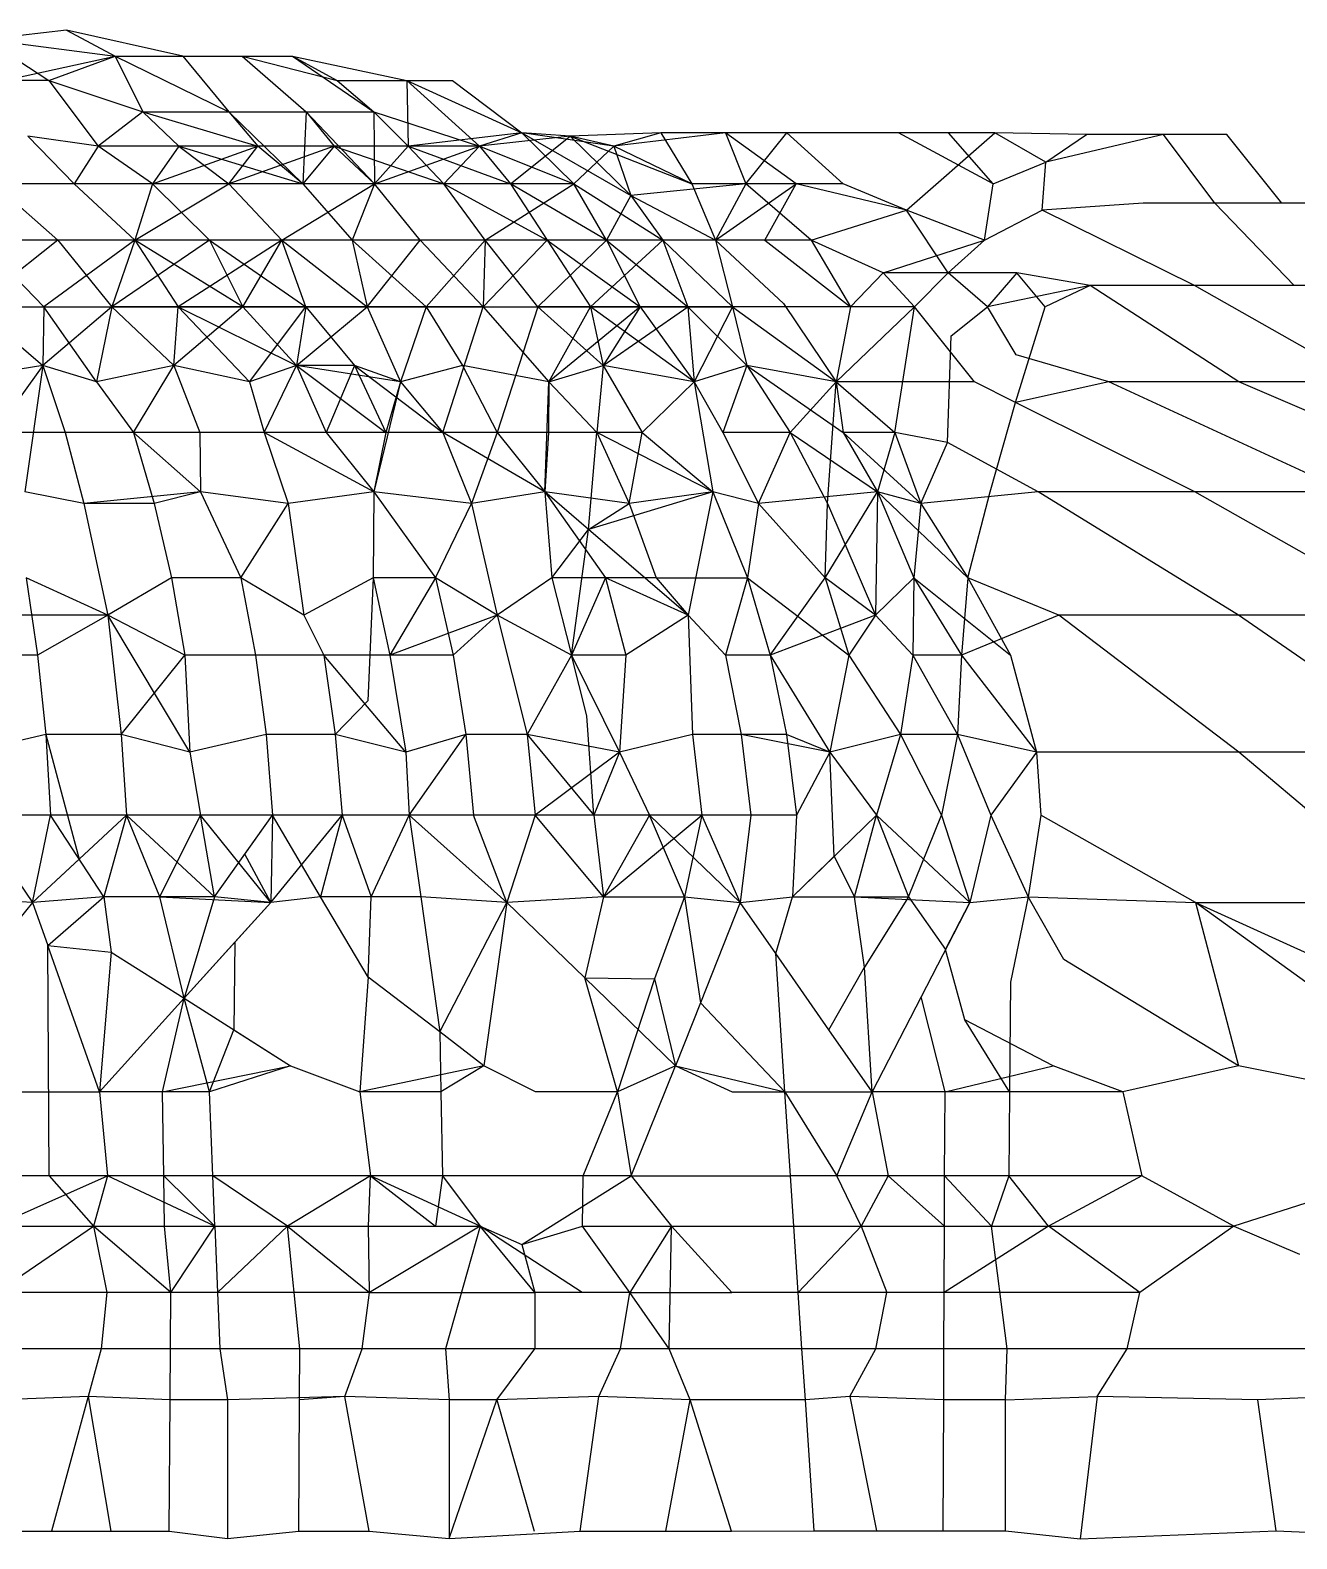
# Model space of a CAD drawing. Header units: inches. Extents: x 12 to 4610, y 7 to 3258.
# Drawn here: x 748.164 to 748.893, y 1694.387 to 1695.256 of the extents above; entities that cross this region are included whole.
import ezdxf

# ---------------------------------------------------------------- set-up
doc = ezdxf.new("R2010")
doc.units = ezdxf.units.IN
doc.header["$MEASUREMENT"] = 0

msp = doc.modelspace()

# ---------------------------------------------------------------- linework, layer by layer
for p, q in [((748.18501, 1695.25567), (748.13881, 1695.25034)), ((748.18501, 1695.25567), (748.21315, 1695.24065)), ((748.25209, 1695.24065), (748.18501, 1695.25567)), ((748.13881, 1695.25034), (748.17488, 1695.22669)), ((748.13881, 1695.25034), (748.21315, 1695.24065)), ((748.14894, 1695.22669), (748.21315, 1695.24065)), ((748.17488, 1695.22669), (748.21315, 1695.24065)), ((748.21315, 1695.24065), (748.22896, 1695.20858)), ((748.21315, 1695.24065), (748.27852, 1695.20858)), ((748.21315, 1695.24065), (748.25209, 1695.24065)), ((748.21315, 1695.24065), (748.28627, 1695.24065)), ((748.25209, 1695.24065), (748.27852, 1695.20858)), ((748.25209, 1695.24065), (748.28627, 1695.24065)), ((748.25209, 1695.24065), (748.3152, 1695.24065)), ((748.28627, 1695.24065), (748.32295, 1695.20858)), ((748.28627, 1695.24065), (748.34096, 1695.22669)), ((748.28627, 1695.24065), (748.3152, 1695.24065)), ((748.3152, 1695.24065), (748.36189, 1695.20858)), ((748.3152, 1695.24065), (748.38094, 1695.22669)), ((748.3152, 1695.24065), (748.34096, 1695.22669)), ((748.17488, 1695.22669), (748.12203, 1695.22669)), ((748.17488, 1695.22669), (748.14894, 1695.22669)), ((748.17488, 1695.22669), (748.20326, 1695.18889)), ((748.17488, 1695.22669), (748.22896, 1695.20858)), ((748.34096, 1695.22669), (748.36189, 1695.20858)), ((748.34096, 1695.22669), (748.38094, 1695.22669)), ((748.38094, 1695.22669), (748.42287, 1695.18889)), ((748.38094, 1695.22669), (748.44716, 1695.19651)), ((748.38094, 1695.22669), (748.4073, 1695.22669)), ((748.38094, 1695.22669), (748.38179, 1695.18889)), ((748.4073, 1695.22669), (748.44716, 1695.19651)), ((748.22896, 1695.20858), (748.20326, 1695.18889)), ((748.22896, 1695.20858), (748.24983, 1695.18889)), ((748.22896, 1695.20858), (748.29518, 1695.18889)), ((748.22896, 1695.20858), (748.27852, 1695.20858)), ((748.27852, 1695.20858), (748.32118, 1695.16723)), ((748.27852, 1695.20858), (748.29518, 1695.18889)), ((748.27852, 1695.20858), (748.32295, 1695.20858)), ((748.32295, 1695.20858), (748.32118, 1695.16723)), ((748.32295, 1695.20858), (748.36244, 1695.16723)), ((748.32295, 1695.20858), (748.33919, 1695.18889)), ((748.32295, 1695.20858), (748.36189, 1695.20858)), ((748.36189, 1695.20858), (748.38179, 1695.18889)), ((748.36189, 1695.20858), (748.42287, 1695.18889)), ((748.36189, 1695.20858), (748.36244, 1695.16723)), ((748.18941, 1695.16723), (748.1628, 1695.19459)), ((748.20326, 1695.18889), (748.1628, 1695.19459)), ((748.44716, 1695.19651), (748.38179, 1695.18889)), ((748.44716, 1695.19651), (748.42287, 1695.18889)), ((748.47493, 1695.19459), (748.42287, 1695.18889)), ((748.44057, 1695.16723), (748.47493, 1695.19459)), ((748.47493, 1695.19459), (748.44716, 1695.19651)), ((748.50008, 1695.18889), (748.44716, 1695.19651)), ((748.47713, 1695.16723), (748.44716, 1695.19651)), ((748.44716, 1695.19651), (748.50997, 1695.16057)), ((748.52712, 1695.19651), (748.47493, 1695.19459)), ((748.50008, 1695.18889), (748.47493, 1695.19459)), ((748.47493, 1695.19459), (748.50997, 1695.16057)), ((748.47493, 1695.19459), (748.545, 1695.16723)), ((748.52712, 1695.19651), (748.50008, 1695.18889)), ((748.56435, 1695.19651), (748.50008, 1695.18889)), ((748.56435, 1695.19651), (748.52712, 1695.19651)), ((748.52712, 1695.19651), (748.545, 1695.16723)), ((748.59963, 1695.19651), (748.56435, 1695.19651)), ((748.60512, 1695.16723), (748.56435, 1695.19651)), ((748.56435, 1695.19651), (748.57607, 1695.16723)), ((748.57607, 1695.16723), (748.59963, 1695.19651)), ((748.66396, 1695.19651), (748.59963, 1695.19651)), ((748.59963, 1695.19651), (748.63216, 1695.16723)), ((748.69283, 1695.19651), (748.66396, 1695.19651)), ((748.71846, 1695.16723), (748.66396, 1695.19651)), ((748.66854, 1695.15206), (748.71944, 1695.19651)), ((748.71944, 1695.19651), (748.69283, 1695.19651)), ((748.71846, 1695.16723), (748.69283, 1695.19651)), ((748.77217, 1695.19553), (748.71944, 1695.19651)), ((748.7488, 1695.17966), (748.71944, 1695.19651)), ((748.81642, 1695.19553), (748.7488, 1695.17966)), ((748.7488, 1695.17966), (748.77217, 1695.19553)), ((748.81642, 1695.19553), (748.77217, 1695.19553)), ((748.85298, 1695.19553), (748.81642, 1695.19553)), ((748.84609, 1695.15607), (748.81642, 1695.19553)), ((748.88466, 1695.15607), (748.85298, 1695.19553)), ((748.20326, 1695.18889), (748.18941, 1695.16723)), ((748.23451, 1695.16723), (748.20326, 1695.18889)), ((748.24983, 1695.18889), (748.20326, 1695.18889)), ((748.23451, 1695.16723), (748.29518, 1695.18889)), ((748.24983, 1695.18889), (748.23451, 1695.16723)), ((748.29518, 1695.18889), (748.24983, 1695.18889)), ((748.24983, 1695.18889), (748.32118, 1695.16723)), ((748.24983, 1695.18889), (748.27846, 1695.16723)), ((748.33919, 1695.18889), (748.27846, 1695.16723)), ((748.27846, 1695.16723), (748.29518, 1695.18889)), ((748.32118, 1695.16723), (748.29518, 1695.18889)), ((748.33919, 1695.18889), (748.29518, 1695.18889)), ((748.33919, 1695.18889), (748.32118, 1695.16723)), ((748.38179, 1695.18889), (748.33919, 1695.18889)), ((748.33919, 1695.18889), (748.4023, 1695.16723)), ((748.33919, 1695.18889), (748.36244, 1695.16723)), ((748.36244, 1695.16723), (748.42287, 1695.18889)), ((748.38179, 1695.18889), (748.36244, 1695.16723)), ((748.42287, 1695.18889), (748.38179, 1695.18889)), ((748.38179, 1695.18889), (748.44057, 1695.16723)), ((748.4023, 1695.16723), (748.38179, 1695.18889)), ((748.42287, 1695.18889), (748.4023, 1695.16723)), ((748.42287, 1695.18889), (748.44057, 1695.16723)), ((748.42287, 1695.18889), (748.47713, 1695.16723)), ((748.50008, 1695.18889), (748.47713, 1695.16723)), ((748.545, 1695.16723), (748.50008, 1695.18889)), ((748.50008, 1695.18889), (748.50997, 1695.16057)), ((748.71846, 1695.16723), (748.7488, 1695.17966)), ((748.74666, 1695.15206), (748.7488, 1695.17966)), ((748.18013, 1695.13477), (748.14321, 1695.16723)), ((748.18941, 1695.16723), (748.14321, 1695.16723)), ((748.22432, 1695.13477), (748.18941, 1695.16723)), ((748.23451, 1695.16723), (748.18941, 1695.16723)), ((748.22432, 1695.13477), (748.27846, 1695.16723)), ((748.23451, 1695.16723), (748.22432, 1695.13477)), ((748.27846, 1695.16723), (748.23451, 1695.16723)), ((748.23451, 1695.16723), (748.26735, 1695.13477)), ((748.3091, 1695.13477), (748.27846, 1695.16723)), ((748.32118, 1695.16723), (748.27846, 1695.16723)), ((748.3091, 1695.13477), (748.36244, 1695.16723)), ((748.36244, 1695.16723), (748.32118, 1695.16723)), ((748.32118, 1695.16723), (748.34957, 1695.13477)), ((748.36244, 1695.16723), (748.34957, 1695.13477)), ((748.38857, 1695.13477), (748.36244, 1695.16723)), ((748.4023, 1695.16723), (748.36244, 1695.16723)), ((748.42598, 1695.13477), (748.4023, 1695.16723)), ((748.44057, 1695.16723), (748.4023, 1695.16723)), ((748.4023, 1695.16723), (748.46181, 1695.13477)), ((748.42598, 1695.13477), (748.47713, 1695.16723)), ((748.47713, 1695.16723), (748.44057, 1695.16723)), ((748.49593, 1695.13477), (748.44057, 1695.16723)), ((748.44057, 1695.16723), (748.46181, 1695.13477)), ((748.49593, 1695.13477), (748.47713, 1695.16723)), ((748.47713, 1695.16723), (748.52822, 1695.13477)), ((748.57607, 1695.16723), (748.50997, 1695.16057)), ((748.57607, 1695.16723), (748.545, 1695.16723)), ((748.545, 1695.16723), (748.55867, 1695.13477)), ((748.57607, 1695.16723), (748.55867, 1695.13477)), ((748.55867, 1695.13477), (748.60512, 1695.16723)), ((748.60512, 1695.16723), (748.57607, 1695.16723)), ((748.6136, 1695.13477), (748.57607, 1695.16723)), ((748.58711, 1695.13477), (748.60512, 1695.16723)), ((748.63216, 1695.16723), (748.60512, 1695.16723)), ((748.66854, 1695.15206), (748.60512, 1695.16723)), ((748.66854, 1695.15206), (748.63216, 1695.16723)), ((748.71352, 1695.13477), (748.71846, 1695.16723)), ((748.50997, 1695.16057), (748.49593, 1695.13477)), ((748.50997, 1695.16057), (748.52822, 1695.13477)), ((748.50997, 1695.16057), (748.55867, 1695.13477)), ((748.6136, 1695.13477), (748.66854, 1695.15206)), ((748.71352, 1695.13477), (748.66854, 1695.15206)), ((748.69264, 1695.11602), (748.66854, 1695.15206)), ((748.71352, 1695.13477), (748.74666, 1695.15206)), ((748.80483, 1695.15607), (748.74666, 1695.15206)), ((748.83431, 1695.10863), (748.74666, 1695.15206)), ((748.84609, 1695.15607), (748.80483, 1695.15607)), ((748.88466, 1695.15607), (748.84609, 1695.15607)), ((748.89174, 1695.10863), (748.84609, 1695.15607)), ((748.92049, 1695.15607), (748.88466, 1695.15607)), ((748.95357, 1695.15607), (748.88466, 1695.15607)), ((748.18013, 1695.13477), (748.13197, 1695.0965)), ((748.18013, 1695.13477), (748.1349, 1695.13477)), ((748.1349, 1695.13477), (748.17195, 1695.0965)), ((748.22432, 1695.13477), (748.17195, 1695.0965)), ((748.22432, 1695.13477), (748.18013, 1695.13477)), ((748.18013, 1695.13477), (748.21108, 1695.0965)), ((748.26735, 1695.13477), (748.21108, 1695.0965)), ((748.22432, 1695.13477), (748.21108, 1695.0965)), ((748.26735, 1695.13477), (748.22432, 1695.13477)), ((748.22432, 1695.13477), (748.24935, 1695.0965)), ((748.28664, 1695.0965), (748.22432, 1695.13477)), ((748.3091, 1695.13477), (748.24935, 1695.0965)), ((748.3091, 1695.13477), (748.26735, 1695.13477)), ((748.26735, 1695.13477), (748.28664, 1695.0965)), ((748.26735, 1695.13477), (748.32289, 1695.0965)), ((748.28664, 1695.0965), (748.3091, 1695.13477)), ((748.34957, 1695.13477), (748.3091, 1695.13477)), ((748.32289, 1695.0965), (748.3091, 1695.13477)), ((748.3091, 1695.13477), (748.35811, 1695.0965)), ((748.38857, 1695.13477), (748.34957, 1695.13477)), ((748.34957, 1695.13477), (748.35811, 1695.0965)), ((748.34957, 1695.13477), (748.39211, 1695.0965)), ((748.35811, 1695.0965), (748.38857, 1695.13477)), ((748.42598, 1695.13477), (748.38857, 1695.13477)), ((748.38857, 1695.13477), (748.42488, 1695.0965)), ((748.42598, 1695.13477), (748.39211, 1695.0965)), ((748.46181, 1695.13477), (748.42488, 1695.0965)), ((748.42598, 1695.13477), (748.42488, 1695.0965)), ((748.46181, 1695.13477), (748.42598, 1695.13477)), ((748.45644, 1695.0965), (748.42598, 1695.13477)), ((748.49593, 1695.13477), (748.42598, 1695.13477)), ((748.49593, 1695.13477), (748.45644, 1695.0965)), ((748.49593, 1695.13477), (748.46181, 1695.13477)), ((748.46181, 1695.13477), (748.48659, 1695.0965)), ((748.46181, 1695.13477), (748.51534, 1695.0965)), ((748.52822, 1695.13477), (748.48659, 1695.0965)), ((748.52822, 1695.13477), (748.49593, 1695.13477)), ((748.49593, 1695.13477), (748.51534, 1695.0965)), ((748.49593, 1695.13477), (748.54268, 1695.0965)), ((748.55867, 1695.13477), (748.52822, 1695.13477)), ((748.52822, 1695.13477), (748.54268, 1695.0965)), ((748.52822, 1695.13477), (748.5685, 1695.0965)), ((748.58711, 1695.13477), (748.55867, 1695.13477)), ((748.55867, 1695.13477), (748.5685, 1695.0965)), ((748.55867, 1695.13477), (748.59786, 1695.09835)), ((748.6136, 1695.13477), (748.58711, 1695.13477)), ((748.58711, 1695.13477), (748.63631, 1695.0965)), ((748.6136, 1695.13477), (748.63631, 1695.0965)), ((748.65505, 1695.11602), (748.6136, 1695.13477)), ((748.65505, 1695.11602), (748.71352, 1695.13477)), ((748.69264, 1695.11602), (748.71352, 1695.13477)), ((748.65505, 1695.11602), (748.63631, 1695.0965)), ((748.65505, 1695.11602), (748.67317, 1695.0965)), ((748.69264, 1695.11602), (748.65505, 1695.11602)), ((748.69264, 1695.11602), (748.67317, 1695.0965)), ((748.73201, 1695.11602), (748.69264, 1695.11602)), ((748.71523, 1695.0965), (748.69264, 1695.11602)), ((748.73201, 1695.11602), (748.71523, 1695.0965)), ((748.77425, 1695.10863), (748.73201, 1695.11602)), ((748.74837, 1695.0965), (748.73201, 1695.11602)), ((748.77425, 1695.10863), (748.71523, 1695.0965)), ((748.77425, 1695.10863), (748.74837, 1695.0965)), ((748.83431, 1695.10863), (748.77425, 1695.10863)), ((748.85976, 1695.05324), (748.77425, 1695.10863)), ((748.89174, 1695.10863), (748.83431, 1695.10863)), ((748.9319, 1695.05324), (748.83431, 1695.10863)), ((748.94643, 1695.10863), (748.89174, 1695.10863)), ((748.13197, 1695.0965), (748.17195, 1695.0965)), ((748.13197, 1695.0965), (748.17153, 1695.06257)), ((748.21108, 1695.0965), (748.17153, 1695.06257)), ((748.17195, 1695.0965), (748.17153, 1695.06257)), ((748.17195, 1695.0965), (748.21108, 1695.0965)), ((748.20229, 1695.05324), (748.17195, 1695.0965)), ((748.21108, 1695.0965), (748.20229, 1695.05324)), ((748.21108, 1695.0965), (748.24935, 1695.0965)), ((748.28664, 1695.0965), (748.21108, 1695.0965)), ((748.21108, 1695.0965), (748.2469, 1695.06257)), ((748.2469, 1695.06257), (748.24935, 1695.0965)), ((748.28664, 1695.0965), (748.2469, 1695.06257)), ((748.24935, 1695.0965), (748.28664, 1695.0965)), ((748.24935, 1695.0965), (748.29042, 1695.05324)), ((748.32289, 1695.0965), (748.24935, 1695.0965)), ((748.24935, 1695.0965), (748.31746, 1695.06257)), ((748.28664, 1695.0965), (748.32289, 1695.0965)), ((748.35811, 1695.0965), (748.28664, 1695.0965)), ((748.31746, 1695.06257), (748.28664, 1695.0965)), ((748.29042, 1695.05324), (748.32289, 1695.0965)), ((748.32289, 1695.0965), (748.31746, 1695.06257)), ((748.31746, 1695.06257), (748.35811, 1695.0965)), ((748.32289, 1695.0965), (748.35811, 1695.0965)), ((748.32289, 1695.0965), (748.35079, 1695.06257)), ((748.35811, 1695.0965), (748.39211, 1695.0965)), ((748.42488, 1695.0965), (748.35811, 1695.0965)), ((748.35811, 1695.0965), (748.37734, 1695.05324)), ((748.39211, 1695.0965), (748.37734, 1695.05324)), ((748.39211, 1695.0965), (748.42488, 1695.0965)), ((748.39211, 1695.0965), (748.41292, 1695.06257)), ((748.40169, 1695.02408), (748.42488, 1695.0965)), ((748.42488, 1695.0965), (748.45644, 1695.0965)), ((748.42488, 1695.0965), (748.46266, 1695.05324)), ((748.45644, 1695.0965), (748.43288, 1695.02408)), ((748.45644, 1695.0965), (748.48659, 1695.0965)), ((748.51534, 1695.0965), (748.45644, 1695.0965)), ((748.45644, 1695.0965), (748.49397, 1695.06257)), ((748.46266, 1695.05324), (748.48659, 1695.0965)), ((748.51534, 1695.0965), (748.46266, 1695.05324)), ((748.48659, 1695.0965), (748.51534, 1695.0965)), ((748.48659, 1695.0965), (748.49397, 1695.06257)), ((748.54634, 1695.05324), (748.48659, 1695.0965)), ((748.51534, 1695.0965), (748.49397, 1695.06257)), ((748.49397, 1695.06257), (748.54268, 1695.0965)), ((748.51534, 1695.0965), (748.54268, 1695.0965)), ((748.5685, 1695.0965), (748.51534, 1695.0965)), ((748.51534, 1695.0965), (748.54634, 1695.05324)), ((748.54268, 1695.0965), (748.5685, 1695.0965)), ((748.54268, 1695.0965), (748.54634, 1695.05324)), ((748.54268, 1695.0965), (748.57674, 1695.06257)), ((748.5685, 1695.0965), (748.54634, 1695.05324)), ((748.63631, 1695.0965), (748.5685, 1695.0965)), ((748.5685, 1695.0965), (748.57674, 1695.06257)), ((748.5685, 1695.0965), (748.62807, 1695.05324)), ((748.59786, 1695.09835), (748.62807, 1695.05324)), ((748.63631, 1695.0965), (748.62807, 1695.05324)), ((748.62807, 1695.05324), (748.67317, 1695.0965)), ((748.67317, 1695.0965), (748.63631, 1695.0965)), ((748.66188, 1695.02408), (748.67317, 1695.0965)), ((748.70766, 1695.05324), (748.67317, 1695.0965)), ((748.6943, 1695.07963), (748.71523, 1695.0965)), ((748.73159, 1695.06878), (748.71523, 1695.0965)), ((748.73135, 1695.04143), (748.74837, 1695.0965)), ((748.69225, 1695.01832), (748.6943, 1695.07963)), ((748.17153, 1695.06257), (748.11299, 1695.05324)), ((748.17153, 1695.06257), (748.14375, 1695.02408)), ((748.17153, 1695.06257), (748.16109, 1694.98998)), ((748.17153, 1695.06257), (748.18422, 1695.02408)), ((748.20229, 1695.05324), (748.17153, 1695.06257)), ((748.2469, 1695.06257), (748.20229, 1695.05324)), ((748.22359, 1695.02408), (748.2469, 1695.06257)), ((748.2469, 1695.06257), (748.26186, 1695.02408)), ((748.29042, 1695.05324), (748.2469, 1695.06257)), ((748.31746, 1695.06257), (748.29042, 1695.05324)), ((748.29891, 1695.02408), (748.31746, 1695.06257)), ((748.31746, 1695.06257), (748.33461, 1695.02408)), ((748.35079, 1695.06257), (748.31746, 1695.06257)), ((748.31746, 1695.06257), (748.36885, 1695.02408)), ((748.37734, 1695.05324), (748.31746, 1695.06257)), ((748.35079, 1695.06257), (748.33461, 1695.02408)), ((748.35079, 1695.06257), (748.36885, 1695.02408)), ((748.37734, 1695.05324), (748.35079, 1695.06257)), ((748.35079, 1695.06257), (748.40169, 1695.02408)), ((748.41292, 1695.06257), (748.37734, 1695.05324)), ((748.41292, 1695.06257), (748.43288, 1695.02408)), ((748.46266, 1695.05324), (748.41292, 1695.06257)), ((748.46266, 1695.05324), (748.49397, 1695.06257)), ((748.49397, 1695.06257), (748.49031, 1695.02408)), ((748.49397, 1695.06257), (748.51637, 1695.02408)), ((748.54634, 1695.05324), (748.49397, 1695.06257)), ((748.57674, 1695.06257), (748.54634, 1695.05324)), ((748.57674, 1695.06257), (748.56294, 1695.02408)), ((748.57674, 1695.06257), (748.60164, 1695.02408)), ((748.57674, 1695.06257), (748.63216, 1695.02408)), ((748.62807, 1695.05324), (748.57674, 1695.06257)), ((748.78499, 1695.05324), (748.73159, 1695.06878)), ((748.20229, 1695.05324), (748.22359, 1695.02408)), ((748.29042, 1695.05324), (748.29891, 1695.02408)), ((748.37734, 1695.05324), (748.36202, 1694.98998)), ((748.37734, 1695.05324), (748.36885, 1695.02408)), ((748.37734, 1695.05324), (748.40169, 1695.02408)), ((748.46041, 1694.98998), (748.46266, 1695.05324)), ((748.46266, 1695.05324), (748.46248, 1695.02408)), ((748.46266, 1695.05324), (748.49031, 1695.02408)), ((748.51637, 1695.02408), (748.54634, 1695.05324)), ((748.54634, 1695.05324), (748.56294, 1695.02408)), ((748.54634, 1695.05324), (748.55708, 1694.98998)), ((748.60164, 1695.02408), (748.62807, 1695.05324)), ((748.62312, 1694.98324), (748.62807, 1695.05324)), ((748.62807, 1695.05324), (748.63216, 1695.02408)), ((748.62807, 1695.05324), (748.66188, 1695.02408)), ((748.70766, 1695.05324), (748.62807, 1695.05324)), ((748.73135, 1695.04143), (748.70766, 1695.05324)), ((748.78499, 1695.05324), (748.73135, 1695.04143)), ((748.92201, 1694.98998), (748.78499, 1695.05324)), ((748.85976, 1695.05324), (748.78499, 1695.05324)), ((749.00667, 1694.98998), (748.85976, 1695.05324)), ((748.9319, 1695.05324), (748.85976, 1695.05324)), ((748.71679, 1694.98998), (748.73135, 1695.04143)), ((748.83449, 1694.98998), (748.73135, 1695.04143)), ((748.18422, 1695.02408), (748.14375, 1695.02408)), ((748.18422, 1695.02408), (748.19515, 1694.98324)), ((748.22359, 1695.02408), (748.18422, 1695.02408)), ((748.22359, 1695.02408), (748.23555, 1694.98324)), ((748.26186, 1695.02408), (748.22359, 1695.02408)), ((748.26216, 1694.98998), (748.22359, 1695.02408)), ((748.26186, 1695.02408), (748.26216, 1694.98998)), ((748.29891, 1695.02408), (748.26186, 1695.02408)), ((748.29891, 1695.02408), (748.3127, 1694.98324)), ((748.33461, 1695.02408), (748.29891, 1695.02408)), ((748.36202, 1694.98998), (748.29891, 1695.02408)), ((748.33461, 1695.02408), (748.36202, 1694.98998)), ((748.36885, 1695.02408), (748.33461, 1695.02408)), ((748.36885, 1695.02408), (748.36202, 1694.98998)), ((748.40169, 1695.02408), (748.36885, 1695.02408)), ((748.40169, 1695.02408), (748.41811, 1694.98324)), ((748.43288, 1695.02408), (748.40169, 1695.02408)), ((748.46041, 1694.98998), (748.40169, 1695.02408)), ((748.43288, 1695.02408), (748.41811, 1694.98324)), ((748.43288, 1695.02408), (748.46041, 1694.98998)), ((748.46248, 1695.02408), (748.43288, 1695.02408)), ((748.46248, 1695.02408), (748.46041, 1694.98998)), ((748.49031, 1695.02408), (748.46248, 1695.02408)), ((748.48551, 1694.96832), (748.49031, 1695.02408)), ((748.49031, 1695.02408), (748.50899, 1694.98324)), ((748.51637, 1695.02408), (748.49031, 1695.02408)), ((748.55708, 1694.98998), (748.49031, 1695.02408)), ((748.50899, 1694.98324), (748.51637, 1695.02408)), ((748.51637, 1695.02408), (748.55708, 1694.98998)), ((748.56294, 1695.02408), (748.58345, 1694.98324)), ((748.60164, 1695.02408), (748.56294, 1695.02408)), ((748.58345, 1694.98324), (748.60164, 1695.02408)), ((748.60164, 1695.02408), (748.62312, 1694.98324)), ((748.60164, 1695.02408), (748.65181, 1694.98998)), ((748.63216, 1695.02408), (748.65181, 1694.98998)), ((748.63216, 1695.02408), (748.6769, 1694.98324)), ((748.66188, 1695.02408), (748.63216, 1695.02408)), ((748.66188, 1695.02408), (748.65181, 1694.98998)), ((748.66188, 1695.02408), (748.6769, 1694.98324)), ((748.69225, 1695.01832), (748.66188, 1695.02408)), ((748.6769, 1694.98324), (748.69225, 1695.01832)), ((748.74434, 1694.98998), (748.69225, 1695.01832)), ((748.19515, 1694.98324), (748.16109, 1694.98998)), ((748.26216, 1694.98998), (748.19515, 1694.98324)), ((748.19515, 1694.98324), (748.20882, 1694.9189)), ((748.23555, 1694.98324), (748.19515, 1694.98324)), ((748.26216, 1694.98998), (748.23555, 1694.98324)), ((748.23555, 1694.98324), (748.24544, 1694.94039)), ((748.26216, 1694.98998), (748.28548, 1694.94039)), ((748.3127, 1694.98324), (748.26216, 1694.98998)), ((748.28548, 1694.94039), (748.3127, 1694.98324)), ((748.36202, 1694.98998), (748.3127, 1694.98324)), ((748.3127, 1694.98324), (748.32161, 1694.9189)), ((748.36202, 1694.98998), (748.36153, 1694.94039)), ((748.36202, 1694.98998), (748.39742, 1694.94039)), ((748.41811, 1694.98324), (748.36202, 1694.98998)), ((748.39742, 1694.94039), (748.41811, 1694.98324)), ((748.46041, 1694.98998), (748.41811, 1694.98324)), ((748.41811, 1694.98324), (748.433, 1694.9189)), ((748.46041, 1694.98998), (748.46437, 1694.94039)), ((748.46041, 1694.98998), (748.49532, 1694.94039)), ((748.50899, 1694.98324), (748.46041, 1694.98998)), ((748.48551, 1694.96832), (748.46041, 1694.98998)), ((748.55708, 1694.98998), (748.48551, 1694.96832)), ((748.48551, 1694.96832), (748.50899, 1694.98324)), ((748.55708, 1694.98998), (748.50899, 1694.98324)), ((748.50899, 1694.98324), (748.52449, 1694.94039)), ((748.55708, 1694.98998), (748.5428, 1694.9189)), ((748.55708, 1694.98998), (748.5771, 1694.94039)), ((748.58345, 1694.98324), (748.55708, 1694.98998)), ((748.58345, 1694.98324), (748.5771, 1694.94039)), ((748.65181, 1694.98998), (748.58345, 1694.98324)), ((748.58345, 1694.98324), (748.62172, 1694.94039)), ((748.62172, 1694.94039), (748.65181, 1694.98998)), ((748.62172, 1694.94039), (748.62312, 1694.98324)), ((748.62312, 1694.98324), (748.65065, 1694.9189)), ((748.65181, 1694.98998), (748.65065, 1694.9189)), ((748.65181, 1694.98998), (748.67281, 1694.94039)), ((748.65181, 1694.98998), (748.70394, 1694.94039)), ((748.6769, 1694.98324), (748.65181, 1694.98998)), ((748.6769, 1694.98324), (748.67281, 1694.94039)), ((748.74434, 1694.98998), (748.6769, 1694.98324)), ((748.6769, 1694.98324), (748.70394, 1694.94039)), ((748.70394, 1694.94039), (748.71679, 1694.98998)), ((748.85958, 1694.9189), (748.74434, 1694.98998)), ((748.83449, 1694.98998), (748.74434, 1694.98998)), ((748.96016, 1694.9189), (748.83449, 1694.98998)), ((748.92201, 1694.98998), (748.83449, 1694.98998)), ((748.46437, 1694.94039), (748.48551, 1694.96832)), ((748.47566, 1694.89593), (748.48551, 1694.96832)), ((748.5428, 1694.9189), (748.48551, 1694.96832)), ((748.16194, 1694.94039), (748.16841, 1694.89593)), ((748.20882, 1694.9189), (748.16194, 1694.94039)), ((748.24544, 1694.94039), (748.20882, 1694.9189)), ((748.24544, 1694.94039), (748.25325, 1694.89593)), ((748.28548, 1694.94039), (748.24544, 1694.94039)), ((748.28548, 1694.94039), (748.2939, 1694.89593)), ((748.32161, 1694.9189), (748.28548, 1694.94039)), ((748.36153, 1694.94039), (748.32161, 1694.9189)), ((748.36153, 1694.94039), (748.35849, 1694.86951)), ((748.36153, 1694.94039), (748.37117, 1694.89593)), ((748.39742, 1694.94039), (748.36153, 1694.94039)), ((748.39742, 1694.94039), (748.37117, 1694.89593)), ((748.39742, 1694.94039), (748.40761, 1694.89593)), ((748.433, 1694.9189), (748.39742, 1694.94039)), ((748.46437, 1694.94039), (748.433, 1694.9189)), ((748.46437, 1694.94039), (748.47566, 1694.89593)), ((748.49532, 1694.94039), (748.46437, 1694.94039)), ((748.49532, 1694.94039), (748.47566, 1694.89593)), ((748.49532, 1694.94039), (748.50704, 1694.89593)), ((748.52449, 1694.94039), (748.49532, 1694.94039)), ((748.5428, 1694.9189), (748.49532, 1694.94039)), ((748.52449, 1694.94039), (748.5428, 1694.9189)), ((748.52449, 1694.94039), (748.5771, 1694.94039)), ((748.5771, 1694.94039), (748.56435, 1694.89593)), ((748.5771, 1694.94039), (748.5901, 1694.89593)), ((748.5771, 1694.94039), (748.63545, 1694.89593)), ((748.5901, 1694.89593), (748.62172, 1694.94039)), ((748.62172, 1694.94039), (748.63545, 1694.89593)), ((748.65065, 1694.9189), (748.62172, 1694.94039)), ((748.65065, 1694.9189), (748.67281, 1694.94039)), ((748.67281, 1694.94039), (748.67226, 1694.89593)), ((748.67281, 1694.94039), (748.70021, 1694.89593)), ((748.67281, 1694.94039), (748.72841, 1694.89593)), ((748.70394, 1694.94039), (748.70021, 1694.89593)), ((748.70394, 1694.94039), (748.72841, 1694.89593)), ((748.7563, 1694.9189), (748.70394, 1694.94039)), ((748.20882, 1694.9189), (748.13594, 1694.9189)), ((748.20882, 1694.9189), (748.16841, 1694.89593)), ((748.25606, 1694.84009), (748.20882, 1694.9189)), ((748.20882, 1694.9189), (748.21657, 1694.85023)), ((748.25325, 1694.89593), (748.20882, 1694.9189)), ((748.32161, 1694.9189), (748.33327, 1694.89593)), ((748.433, 1694.9189), (748.37117, 1694.89593)), ((748.433, 1694.9189), (748.40761, 1694.89593)), ((748.433, 1694.9189), (748.45021, 1694.85023)), ((748.47566, 1694.89593), (748.433, 1694.9189)), ((748.5428, 1694.9189), (748.50704, 1694.89593)), ((748.5428, 1694.9189), (748.54543, 1694.85023)), ((748.56435, 1694.89593), (748.5428, 1694.9189)), ((748.65065, 1694.9189), (748.5901, 1694.89593)), ((748.65065, 1694.9189), (748.63545, 1694.89593)), ((748.65065, 1694.9189), (748.67226, 1694.89593)), ((748.7563, 1694.9189), (748.70021, 1694.89593)), ((748.85982, 1694.84009), (748.7563, 1694.9189)), ((748.85958, 1694.9189), (748.7563, 1694.9189)), ((748.97371, 1694.84009), (748.85958, 1694.9189)), ((748.96016, 1694.9189), (748.85958, 1694.9189)), ((748.16841, 1694.89593), (748.12447, 1694.89593)), ((748.16841, 1694.89593), (748.17311, 1694.85023)), ((748.21657, 1694.85023), (748.25325, 1694.89593)), ((748.25325, 1694.89593), (748.25606, 1694.84009)), ((748.2939, 1694.89593), (748.25325, 1694.89593)), ((748.2939, 1694.89593), (748.3, 1694.85023)), ((748.33327, 1694.89593), (748.2939, 1694.89593)), ((748.33327, 1694.89593), (748.3398, 1694.85023)), ((748.37117, 1694.89593), (748.33327, 1694.89593)), ((748.38045, 1694.84009), (748.33327, 1694.89593)), ((748.37117, 1694.89593), (748.38045, 1694.84009)), ((748.40761, 1694.89593), (748.37117, 1694.89593)), ((748.40761, 1694.89593), (748.41493, 1694.85023)), ((748.47566, 1694.89593), (748.45021, 1694.85023)), ((748.47566, 1694.89593), (748.50331, 1694.84009)), ((748.50704, 1694.89593), (748.47566, 1694.89593)), ((748.48462, 1694.86105), (748.47566, 1694.89593)), ((748.50704, 1694.89593), (748.50331, 1694.84009)), ((748.56435, 1694.89593), (748.57344, 1694.85023)), ((748.5901, 1694.89593), (748.56435, 1694.89593)), ((748.5901, 1694.89593), (748.5995, 1694.85023)), ((748.5901, 1694.89593), (748.62435, 1694.84009)), ((748.63545, 1694.89593), (748.62435, 1694.84009)), ((748.63545, 1694.89593), (748.66506, 1694.85023)), ((748.67226, 1694.89593), (748.66506, 1694.85023)), ((748.67226, 1694.89593), (748.69783, 1694.85023)), ((748.70021, 1694.89593), (748.67226, 1694.89593)), ((748.70021, 1694.89593), (748.69783, 1694.85023)), ((748.70021, 1694.89593), (748.7433, 1694.84009)), ((748.72841, 1694.89593), (748.7433, 1694.84009)), ((748.35849, 1694.86951), (748.3398, 1694.85023)), ((748.48866, 1694.80372), (748.48462, 1694.86105)), ((748.17311, 1694.85023), (748.13045, 1694.84009)), ((748.17311, 1694.85023), (748.17592, 1694.80372)), ((748.21657, 1694.85023), (748.17311, 1694.85023)), ((748.17311, 1694.85023), (748.1924, 1694.77847)), ((748.21657, 1694.85023), (748.21968, 1694.80372)), ((748.25606, 1694.84009), (748.21657, 1694.85023)), ((748.3, 1694.85023), (748.25606, 1694.84009)), ((748.3, 1694.85023), (748.30367, 1694.80372)), ((748.3398, 1694.85023), (748.3, 1694.85023)), ((748.3398, 1694.85023), (748.34371, 1694.80372)), ((748.38045, 1694.84009), (748.3398, 1694.85023)), ((748.41493, 1694.85023), (748.38045, 1694.84009)), ((748.38234, 1694.80372), (748.41493, 1694.85023)), ((748.41493, 1694.85023), (748.41939, 1694.80372)), ((748.45021, 1694.85023), (748.41493, 1694.85023)), ((748.45021, 1694.85023), (748.45485, 1694.80372)), ((748.50331, 1694.84009), (748.45021, 1694.85023)), ((748.45021, 1694.85023), (748.48866, 1694.80372)), ((748.54543, 1694.85023), (748.50331, 1694.84009)), ((748.54543, 1694.85023), (748.55074, 1694.80372)), ((748.57344, 1694.85023), (748.54543, 1694.85023)), ((748.57344, 1694.85023), (748.57894, 1694.80372)), ((748.5995, 1694.85023), (748.57344, 1694.85023)), ((748.62435, 1694.84009), (748.57344, 1694.85023)), ((748.5995, 1694.85023), (748.60518, 1694.80372)), ((748.62435, 1694.84009), (748.5995, 1694.85023)), ((748.66506, 1694.85023), (748.62435, 1694.84009)), ((748.66506, 1694.85023), (748.65132, 1694.80372)), ((748.66506, 1694.85023), (748.6888, 1694.80372)), ((748.69783, 1694.85023), (748.66506, 1694.85023)), ((748.69783, 1694.85023), (748.6888, 1694.80372)), ((748.69783, 1694.85023), (748.71718, 1694.80372)), ((748.7433, 1694.84009), (748.69783, 1694.85023)), ((748.25606, 1694.84009), (748.26229, 1694.80372)), ((748.38045, 1694.84009), (748.38234, 1694.80372)), ((748.50331, 1694.84009), (748.45485, 1694.80372)), ((748.50331, 1694.84009), (748.48866, 1694.80372)), ((748.50331, 1694.84009), (748.52065, 1694.80372)), ((748.62435, 1694.84009), (748.60518, 1694.80372)), ((748.62435, 1694.84009), (748.65132, 1694.80372)), ((748.62691, 1694.78004), (748.62435, 1694.84009)), ((748.7433, 1694.84009), (748.71718, 1694.80372)), ((748.85982, 1694.84009), (748.7433, 1694.84009)), ((748.7433, 1694.84009), (748.74593, 1694.80372)), ((748.96224, 1694.75361), (748.85982, 1694.84009)), ((748.97371, 1694.84009), (748.85982, 1694.84009)), ((748.17592, 1694.80372), (748.13118, 1694.80372)), ((748.13118, 1694.80372), (748.16554, 1694.75361)), ((748.16554, 1694.75361), (748.17592, 1694.80372)), ((748.16554, 1694.75361), (748.21968, 1694.80372)), ((748.21968, 1694.80372), (748.17592, 1694.80372)), ((748.20656, 1694.75678), (748.17592, 1694.80372)), ((748.21968, 1694.80372), (748.20656, 1694.75678)), ((748.26229, 1694.80372), (748.21968, 1694.80372)), ((748.27028, 1694.75678), (748.21968, 1694.80372)), ((748.23873, 1694.75678), (748.21968, 1694.80372)), ((748.23873, 1694.75678), (748.26229, 1694.80372)), ((748.30367, 1694.80372), (748.26229, 1694.80372)), ((748.30275, 1694.75361), (748.26229, 1694.80372)), ((748.27028, 1694.75678), (748.26229, 1694.80372)), ((748.27028, 1694.75678), (748.30367, 1694.80372)), ((748.28777, 1694.78136), (748.30367, 1694.80372)), ((748.30367, 1694.80372), (748.30275, 1694.75361)), ((748.30275, 1694.75361), (748.34371, 1694.80372)), ((748.34371, 1694.80372), (748.30367, 1694.80372)), ((748.33119, 1694.75678), (748.30367, 1694.80372)), ((748.34371, 1694.80372), (748.33119, 1694.75678)), ((748.38234, 1694.80372), (748.34371, 1694.80372)), ((748.34371, 1694.80372), (748.36049, 1694.75678)), ((748.36049, 1694.75678), (748.38234, 1694.80372)), ((748.41939, 1694.80372), (748.38234, 1694.80372)), ((748.38234, 1694.80372), (748.38899, 1694.75678)), ((748.43862, 1694.75361), (748.38234, 1694.80372)), ((748.45485, 1694.80372), (748.41939, 1694.80372)), ((748.43862, 1694.75361), (748.41939, 1694.80372)), ((748.45485, 1694.80372), (748.43862, 1694.75361)), ((748.48866, 1694.80372), (748.45485, 1694.80372)), ((748.4941, 1694.75678), (748.45485, 1694.80372)), ((748.52065, 1694.80372), (748.48866, 1694.80372)), ((748.48866, 1694.80372), (748.4941, 1694.75678)), ((748.52065, 1694.80372), (748.4941, 1694.75678)), ((748.4941, 1694.75678), (748.55074, 1694.80372)), ((748.55074, 1694.80372), (748.52065, 1694.80372)), ((748.54079, 1694.75678), (748.52065, 1694.80372)), ((748.57283, 1694.75361), (748.52065, 1694.80372)), ((748.55074, 1694.80372), (748.54079, 1694.75678)), ((748.57894, 1694.80372), (748.55074, 1694.80372)), ((748.57283, 1694.75361), (748.55074, 1694.80372)), ((748.57894, 1694.80372), (748.57283, 1694.75361)), ((748.60518, 1694.80372), (748.57894, 1694.80372)), ((748.60518, 1694.80372), (748.60292, 1694.75678)), ((748.65132, 1694.80372), (748.60292, 1694.75678)), ((748.63869, 1694.75678), (748.65132, 1694.80372)), ((748.65132, 1694.80372), (748.66969, 1694.75678)), ((748.70503, 1694.75361), (748.65132, 1694.80372)), ((748.66969, 1694.75678), (748.6888, 1694.80372)), ((748.6888, 1694.80372), (748.70503, 1694.75361)), ((748.71718, 1694.80372), (748.70503, 1694.75361)), ((748.71718, 1694.80372), (748.73866, 1694.75678)), ((748.74593, 1694.80372), (748.73866, 1694.75678)), ((748.83492, 1694.75361), (748.74593, 1694.80372)), ((748.1924, 1694.77847), (748.16554, 1694.75361)), ((748.30275, 1694.75361), (748.28777, 1694.78136)), ((748.60292, 1694.75678), (748.62691, 1694.78004)), ((748.62691, 1694.78004), (748.63869, 1694.75678)), ((748.16554, 1694.75361), (748.10652, 1694.75678)), ((748.16554, 1694.75361), (748.11945, 1694.69669)), ((748.20656, 1694.75678), (748.16554, 1694.75361)), ((748.16554, 1694.75361), (748.17428, 1694.72881)), ((748.17428, 1694.72881), (748.20656, 1694.75678)), ((748.23873, 1694.75678), (748.20656, 1694.75678)), ((748.20656, 1694.75678), (748.21084, 1694.72491)), ((748.27028, 1694.75678), (748.23873, 1694.75678)), ((748.23873, 1694.75678), (748.30275, 1694.75361)), ((748.25277, 1694.69835), (748.23873, 1694.75678)), ((748.27028, 1694.75678), (748.25277, 1694.69835)), ((748.30275, 1694.75361), (748.25277, 1694.69835)), ((748.30275, 1694.75361), (748.27028, 1694.75678)), ((748.30275, 1694.75361), (748.28204, 1694.73071)), ((748.33119, 1694.75678), (748.30275, 1694.75361)), ((748.36049, 1694.75678), (748.33119, 1694.75678)), ((748.35875, 1694.71062), (748.33119, 1694.75678)), ((748.35875, 1694.71062), (748.36049, 1694.75678)), ((748.38899, 1694.75678), (748.36049, 1694.75678)), ((748.43862, 1694.75361), (748.38899, 1694.75678)), ((748.38899, 1694.75678), (748.3999, 1694.67904)), ((748.3999, 1694.67904), (748.43862, 1694.75361)), ((748.43862, 1694.75361), (748.42531, 1694.65954)), ((748.4941, 1694.75678), (748.43862, 1694.75361)), ((748.43862, 1694.75361), (748.48335, 1694.71024)), ((748.4941, 1694.75678), (748.48335, 1694.71024)), ((748.4941, 1694.75678), (748.54079, 1694.75678)), ((748.54079, 1694.75678), (748.52345, 1694.70953)), ((748.54079, 1694.75678), (748.57283, 1694.75361)), ((748.54079, 1694.75678), (748.54997, 1694.69575)), ((748.57283, 1694.75361), (748.54997, 1694.69575)), ((748.57283, 1694.75361), (748.60292, 1694.75678)), ((748.59326, 1694.72424), (748.57283, 1694.75361)), ((748.59326, 1694.72424), (748.60292, 1694.75678)), ((748.60292, 1694.75678), (748.63869, 1694.75678)), ((748.63869, 1694.75678), (748.70503, 1694.75361)), ((748.63869, 1694.75678), (748.66969, 1694.75678)), ((748.64441, 1694.71621), (748.63869, 1694.75678)), ((748.66969, 1694.75678), (748.64441, 1694.71621)), ((748.66969, 1694.75678), (748.69106, 1694.7265)), ((748.70503, 1694.75361), (748.67699, 1694.69919)), ((748.69106, 1694.7265), (748.70503, 1694.75361)), ((748.70503, 1694.75361), (748.73866, 1694.75678)), ((748.73866, 1694.75678), (748.72836, 1694.70774)), ((748.73866, 1694.75678), (748.83492, 1694.75361)), ((748.75907, 1694.72071), (748.73866, 1694.75678)), ((748.83492, 1694.75361), (748.96224, 1694.75361)), ((748.83492, 1694.75361), (748.85958, 1694.65954)), ((748.96474, 1694.65954), (748.83492, 1694.75361)), ((748.83492, 1694.75361), (748.9638, 1694.69478)), ((748.204, 1694.64443), (748.17428, 1694.72881)), ((748.17428, 1694.72881), (748.21084, 1694.72491)), ((748.17512, 1694.5962), (748.17428, 1694.72881)), ((748.21084, 1694.72491), (748.204, 1694.64443)), ((748.21084, 1694.72491), (748.25277, 1694.69835)), ((748.25277, 1694.69835), (748.28204, 1694.73071)), ((748.28204, 1694.73071), (748.28141, 1694.68021)), ((748.62394, 1694.68012), (748.59326, 1694.72424)), ((748.59857, 1694.64443), (748.59326, 1694.72424)), ((748.70217, 1694.68603), (748.69106, 1694.7265)), ((748.62394, 1694.68012), (748.64441, 1694.71621)), ((748.64876, 1694.64443), (748.64441, 1694.71621)), ((748.85958, 1694.65954), (748.75907, 1694.72071)), ((748.35875, 1694.71062), (748.35384, 1694.64443)), ((748.3999, 1694.67904), (748.35875, 1694.71062)), ((748.48335, 1694.71024), (748.53566, 1694.65954)), ((748.48335, 1694.71024), (748.52345, 1694.70953)), ((748.50221, 1694.64443), (748.48335, 1694.71024)), ((748.52345, 1694.70953), (748.50221, 1694.64443)), ((748.52345, 1694.70953), (748.53566, 1694.65954)), ((748.72836, 1694.70774), (748.7278, 1694.64443)), ((748.25277, 1694.69835), (748.204, 1694.64443)), ((748.24038, 1694.64443), (748.25277, 1694.69835)), ((748.25277, 1694.69835), (748.31404, 1694.65954)), ((748.26744, 1694.64443), (748.25277, 1694.69835)), ((748.67699, 1694.69919), (748.64876, 1694.64443)), ((748.69073, 1694.64443), (748.67699, 1694.69919)), ((748.54997, 1694.69575), (748.53566, 1694.65954)), ((748.54997, 1694.69575), (748.59857, 1694.64443)), ((748.26744, 1694.64443), (748.28141, 1694.68021)), ((748.28141, 1694.68021), (748.31404, 1694.65954)), ((748.42531, 1694.65954), (748.3999, 1694.67904)), ((748.3999, 1694.67904), (748.40055, 1694.64443)), ((748.64876, 1694.64443), (748.62394, 1694.68012)), ((748.75289, 1694.65954), (748.70217, 1694.68603)), ((748.7278, 1694.64443), (748.70217, 1694.68603)), ((748.24038, 1694.64443), (748.31404, 1694.65954)), ((748.31404, 1694.65954), (748.26744, 1694.64443)), ((748.31404, 1694.65954), (748.35384, 1694.64443)), ((748.42531, 1694.65954), (748.35384, 1694.64443)), ((748.42531, 1694.65954), (748.40055, 1694.64443)), ((748.45507, 1694.64443), (748.42531, 1694.65954)), ((748.53566, 1694.65954), (748.50221, 1694.64443)), ((748.51003, 1694.5962), (748.53566, 1694.65954)), ((748.53566, 1694.65954), (748.59857, 1694.64443)), ((748.53566, 1694.65954), (748.56813, 1694.64443)), ((748.69073, 1694.64443), (748.75289, 1694.65954)), ((748.79317, 1694.64443), (748.75289, 1694.65954)), ((748.85958, 1694.65954), (748.79317, 1694.64443)), ((748.93508, 1694.64443), (748.85958, 1694.65954)), ((748.14207, 1694.64443), (748.204, 1694.64443)), ((748.204, 1694.64443), (748.2087, 1694.5962)), ((748.24038, 1694.64443), (748.204, 1694.64443)), ((748.26744, 1694.64443), (748.24038, 1694.64443)), ((748.24109, 1694.5962), (748.24038, 1694.64443)), ((748.26937, 1694.5962), (748.26744, 1694.64443)), ((748.35384, 1694.64443), (748.36006, 1694.5962)), ((748.40055, 1694.64443), (748.35384, 1694.64443)), ((748.40055, 1694.64443), (748.40145, 1694.5962)), ((748.50221, 1694.64443), (748.45507, 1694.64443)), ((748.4824, 1694.5962), (748.50221, 1694.64443)), ((748.50221, 1694.64443), (748.51003, 1694.5962)), ((748.56813, 1694.64443), (748.59857, 1694.64443)), ((748.59857, 1694.64443), (748.64876, 1694.64443)), ((748.60177, 1694.5962), (748.59857, 1694.64443)), ((748.59857, 1694.64443), (748.62843, 1694.5962)), ((748.62843, 1694.5962), (748.64876, 1694.64443)), ((748.64876, 1694.64443), (748.6581, 1694.5962)), ((748.69073, 1694.64443), (748.64876, 1694.64443)), ((748.69053, 1694.5962), (748.69073, 1694.64443)), ((748.7278, 1694.64443), (748.69073, 1694.64443)), ((748.7278, 1694.64443), (748.72737, 1694.5962)), ((748.79317, 1694.64443), (748.7278, 1694.64443)), ((748.79317, 1694.64443), (748.80403, 1694.5962)), ((748.2087, 1694.5962), (748.14315, 1694.5962)), ((748.1438, 1694.56722), (748.2087, 1694.5962)), ((748.17512, 1694.5962), (748.20058, 1694.56722)), ((748.2087, 1694.5962), (748.20058, 1694.56722)), ((748.24109, 1694.5962), (748.2087, 1694.5962)), ((748.27053, 1694.56722), (748.2087, 1694.5962)), ((748.26937, 1694.5962), (748.24109, 1694.5962)), ((748.24152, 1694.56722), (748.24109, 1694.5962)), ((748.24109, 1694.5962), (748.27053, 1694.56722)), ((748.27053, 1694.56722), (748.26937, 1694.5962)), ((748.31227, 1694.56722), (748.26937, 1694.5962)), ((748.36006, 1694.5962), (748.26937, 1694.5962)), ((748.36006, 1694.5962), (748.31227, 1694.56722)), ((748.35899, 1694.56722), (748.36006, 1694.5962)), ((748.42323, 1694.56722), (748.36006, 1694.5962)), ((748.40145, 1694.5962), (748.36006, 1694.5962)), ((748.36006, 1694.5962), (748.39739, 1694.56722)), ((748.40145, 1694.5962), (748.39739, 1694.56722)), ((748.40145, 1694.5962), (748.42323, 1694.56722)), ((748.51003, 1694.5962), (748.40145, 1694.5962)), ((748.44716, 1694.55657), (748.51003, 1694.5962)), ((748.48215, 1694.56722), (748.4824, 1694.5962)), ((748.51003, 1694.5962), (748.53334, 1694.56722)), ((748.51003, 1694.5962), (748.60177, 1694.5962)), ((748.6581, 1694.5962), (748.60177, 1694.5962)), ((748.6037, 1694.56722), (748.60177, 1694.5962)), ((748.64241, 1694.56722), (748.62843, 1694.5962)), ((748.6581, 1694.5962), (748.64241, 1694.56722)), ((748.69053, 1694.5962), (748.6581, 1694.5962)), ((748.69041, 1694.56722), (748.6581, 1694.5962)), ((748.69041, 1694.56722), (748.69053, 1694.5962)), ((748.72737, 1694.5962), (748.69053, 1694.5962)), ((748.71757, 1694.56722), (748.69053, 1694.5962)), ((748.72737, 1694.5962), (748.71757, 1694.56722)), ((748.75032, 1694.56722), (748.72737, 1694.5962)), ((748.80403, 1694.5962), (748.72737, 1694.5962)), ((748.80403, 1694.5962), (748.75032, 1694.56722)), ((748.85695, 1694.56722), (748.80403, 1694.5962)), ((748.9474, 1694.5962), (748.85695, 1694.56722)), ((748.1438, 1694.56722), (748.20058, 1694.56722)), ((748.14465, 1694.52895), (748.20058, 1694.56722)), ((748.20058, 1694.56722), (748.27053, 1694.56722)), ((748.24513, 1694.52895), (748.20058, 1694.56722)), ((748.20058, 1694.56722), (748.20821, 1694.52895)), ((748.24513, 1694.52895), (748.24152, 1694.56722)), ((748.24513, 1694.52895), (748.27053, 1694.56722)), ((748.27053, 1694.56722), (748.31227, 1694.56722)), ((748.27053, 1694.56722), (748.27206, 1694.52895)), ((748.27206, 1694.52895), (748.31227, 1694.56722)), ((748.31227, 1694.56722), (748.35945, 1694.52895)), ((748.31227, 1694.56722), (748.35899, 1694.56722)), ((748.31938, 1694.4965), (748.31227, 1694.56722)), ((748.35899, 1694.56722), (748.42323, 1694.56722)), ((748.35945, 1694.52895), (748.35899, 1694.56722)), ((748.42323, 1694.56722), (748.35945, 1694.52895)), ((748.39739, 1694.56722), (748.42323, 1694.56722)), ((748.42323, 1694.56722), (748.40331, 1694.4965)), ((748.48183, 1694.52895), (748.42323, 1694.56722)), ((748.42323, 1694.56722), (748.44716, 1694.55657)), ((748.45472, 1694.52895), (748.42323, 1694.56722)), ((748.44716, 1694.55657), (748.48215, 1694.56722)), ((748.48215, 1694.56722), (748.53334, 1694.56722)), ((748.50923, 1694.52895), (748.48215, 1694.56722)), ((748.53334, 1694.56722), (748.50923, 1694.52895)), ((748.53198, 1694.4965), (748.53334, 1694.56722)), ((748.53334, 1694.56722), (748.6037, 1694.56722)), ((748.56804, 1694.52895), (748.53334, 1694.56722)), ((748.6037, 1694.56722), (748.64241, 1694.56722)), ((748.60625, 1694.52895), (748.6037, 1694.56722)), ((748.60625, 1694.52895), (748.64241, 1694.56722)), ((748.64241, 1694.56722), (748.65718, 1694.52895)), ((748.64241, 1694.56722), (748.69041, 1694.56722)), ((748.75032, 1694.56722), (748.69026, 1694.52895)), ((748.69026, 1694.52895), (748.69041, 1694.56722)), ((748.69041, 1694.56722), (748.75032, 1694.56722)), ((748.69041, 1694.56722), (748.71757, 1694.56722)), ((748.71757, 1694.56722), (748.75032, 1694.56722)), ((748.72648, 1694.4965), (748.71757, 1694.56722)), ((748.80293, 1694.52895), (748.75032, 1694.56722)), ((748.75032, 1694.56722), (748.85695, 1694.56722)), ((748.85695, 1694.56722), (748.80293, 1694.52895)), ((748.85695, 1694.56722), (748.89471, 1694.55102)), ((748.44716, 1694.55657), (748.45472, 1694.52895)), ((748.20821, 1694.52895), (748.14465, 1694.52895)), ((748.20821, 1694.52895), (748.20503, 1694.4965)), ((748.27206, 1694.52895), (748.20821, 1694.52895)), ((748.24467, 1694.46721), (748.24513, 1694.52895)), ((748.27206, 1694.52895), (748.24513, 1694.52895)), ((748.27206, 1694.52895), (748.27336, 1694.4965)), ((748.35945, 1694.52895), (748.27206, 1694.52895)), ((748.35524, 1694.4965), (748.35945, 1694.52895)), ((748.35945, 1694.52895), (748.45472, 1694.52895)), ((748.45472, 1694.52895), (748.45462, 1694.4965)), ((748.48183, 1694.52895), (748.45472, 1694.52895)), ((748.50923, 1694.52895), (748.48183, 1694.52895)), ((748.50392, 1694.4965), (748.50923, 1694.52895)), ((748.50923, 1694.52895), (748.56804, 1694.52895)), ((748.53198, 1694.4965), (748.50923, 1694.52895)), ((748.60625, 1694.52895), (748.56804, 1694.52895)), ((748.65718, 1694.52895), (748.60625, 1694.52895)), ((748.60841, 1694.4965), (748.60625, 1694.52895)), ((748.65083, 1694.4965), (748.65718, 1694.52895)), ((748.69026, 1694.52895), (748.65718, 1694.52895)), ((748.69013, 1694.4965), (748.69026, 1694.52895)), ((748.80293, 1694.52895), (748.69026, 1694.52895)), ((748.79561, 1694.4965), (748.80293, 1694.52895)), ((748.20503, 1694.4965), (748.14538, 1694.4965)), ((748.20503, 1694.4965), (748.19753, 1694.46914)), ((748.27336, 1694.4965), (748.20503, 1694.4965)), ((748.31938, 1694.4965), (748.27336, 1694.4965)), ((748.27336, 1694.4965), (748.27773, 1694.46721)), ((748.31921, 1694.46721), (748.31938, 1694.4965)), ((748.35524, 1694.4965), (748.31938, 1694.4965)), ((748.34523, 1694.46914), (748.35524, 1694.4965)), ((748.40331, 1694.4965), (748.35524, 1694.4965)), ((748.45462, 1694.4965), (748.40331, 1694.4965)), ((748.40331, 1694.4965), (748.40535, 1694.46721)), ((748.4327, 1694.46721), (748.45462, 1694.4965)), ((748.50392, 1694.4965), (748.45462, 1694.4965)), ((748.49153, 1694.46914), (748.50392, 1694.4965)), ((748.53198, 1694.4965), (748.50392, 1694.4965)), ((748.54408, 1694.46721), (748.53198, 1694.4965)), ((748.60841, 1694.4965), (748.53198, 1694.4965)), ((748.65083, 1694.4965), (748.60841, 1694.4965)), ((748.61035, 1694.46721), (748.60841, 1694.4965)), ((748.636, 1694.46914), (748.65083, 1694.4965)), ((748.69013, 1694.4965), (748.65083, 1694.4965)), ((748.69001, 1694.46721), (748.69013, 1694.4965)), ((748.72648, 1694.4965), (748.69013, 1694.4965)), ((748.72554, 1694.46721), (748.72648, 1694.4965)), ((748.79561, 1694.4965), (748.72648, 1694.4965)), ((748.77834, 1694.46914), (748.79561, 1694.4965)), ((748.93782, 1694.4965), (748.79561, 1694.4965)), ((748.19753, 1694.46914), (748.14772, 1694.46721)), ((748.19753, 1694.46914), (748.17641, 1694.39166)), ((748.24467, 1694.46721), (748.19753, 1694.46914)), ((748.19753, 1694.46914), (748.21063, 1694.39167)), ((748.24411, 1694.39167), (748.24467, 1694.46721)), ((748.27773, 1694.46721), (748.24467, 1694.46721)), ((748.34523, 1694.46914), (748.27773, 1694.46721)), ((748.27773, 1694.46721), (748.27773, 1694.38739)), ((748.31877, 1694.39168), (748.31921, 1694.46721)), ((748.34523, 1694.46914), (748.31921, 1694.46721)), ((748.40535, 1694.46721), (748.34523, 1694.46914)), ((748.35928, 1694.39169), (748.34523, 1694.46914)), ((748.40535, 1694.46721), (748.40535, 1694.38736)), ((748.4327, 1694.46721), (748.40535, 1694.46721)), ((748.40535, 1694.38736), (748.4327, 1694.46721)), ((748.49153, 1694.46914), (748.4327, 1694.46721)), ((748.4327, 1694.46721), (748.45431, 1694.3917)), ((748.48068, 1694.39171), (748.49153, 1694.46914)), ((748.54408, 1694.46721), (748.49153, 1694.46914)), ((748.53011, 1694.39171), (748.54408, 1694.46721)), ((748.61035, 1694.46721), (748.54408, 1694.46721)), ((748.56793, 1694.39172), (748.54408, 1694.46721)), ((748.636, 1694.46914), (748.61035, 1694.46721)), ((748.61537, 1694.39173), (748.61035, 1694.46721)), ((748.636, 1694.46914), (748.65132, 1694.39173)), ((748.69001, 1694.46721), (748.636, 1694.46914)), ((748.6897, 1694.39174), (748.69001, 1694.46721)), ((748.72554, 1694.46721), (748.69001, 1694.46721)), ((748.72554, 1694.46721), (748.77834, 1694.46914)), ((748.72554, 1694.39174), (748.72554, 1694.46721)), ((748.77834, 1694.46914), (748.76857, 1694.38727)), ((748.87087, 1694.46721), (748.77834, 1694.46914)), ((748.91823, 1694.46914), (748.87087, 1694.46721)), ((748.88124, 1694.39177), (748.87087, 1694.46721)), ((748.14772, 1694.39166), (748.21063, 1694.39167)), ((748.21063, 1694.39167), (748.24411, 1694.39167)), ((748.24411, 1694.39167), (748.27773, 1694.38739)), ((748.27773, 1694.38739), (748.31877, 1694.39168)), ((748.31877, 1694.39168), (748.35928, 1694.39169)), ((748.35928, 1694.39169), (748.40535, 1694.38736)), ((748.40535, 1694.38736), (748.48068, 1694.39171)), ((748.48068, 1694.39171), (748.53011, 1694.39171)), ((748.53011, 1694.39171), (748.56793, 1694.39172)), ((748.56793, 1694.39172), (748.61537, 1694.39173)), ((748.61537, 1694.39173), (748.65132, 1694.39173)), ((748.65132, 1694.39173), (748.72554, 1694.39174)), ((748.72554, 1694.39174), (748.76857, 1694.38727)), ((748.76857, 1694.38727), (748.88124, 1694.39177)), ((748.88124, 1694.39177), (748.98885, 1694.38721))]:
    msp.add_line(p, q)

doc.saveas('drawing.dxf')
